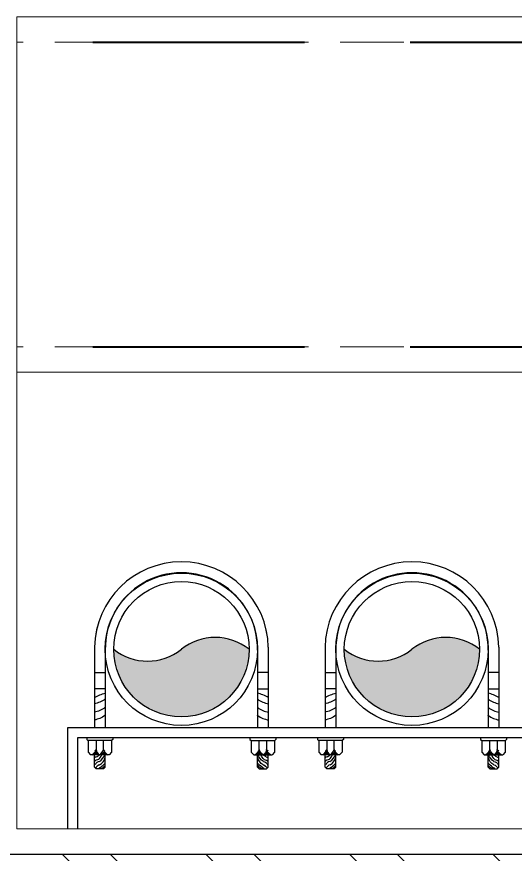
# Model space of a CAD drawing. Header units: inches. Extents: x -189347 to -188565, y -48525 to -47011.
# Drawn here: x -188745.95 to -188731.22, y -47372.37 to -47347.62 of the extents above; entities that cross this region are included whole.
import ezdxf

# ---------------------------------------------------------------- set-up
doc = ezdxf.new("R2010")
doc.units = ezdxf.units.IN
doc.header["$LTSCALE"] = 25
doc.header["$MEASUREMENT"] = 0
doc.linetypes.add('DASHED2', pattern=[0.375, 0.25, -0.125])
doc.layers.get('0').update_dxf_attribs({"lineweight": 0})
for name, color, linetype, lineweight in [('CWS', 180, 'Continuous', 18), ('elevation', 6, 'Continuous', 9), ('hidden', 7, 'DASHED2', 5), ('PLASTER LINE', 1, 'Continuous', 5), ('PP--BEAM', 104, 'DASHED2', 40), ('PP-WALL', 7, 'Continuous', 30), ('sechatch', 8, 'Continuous', 0), ('SH - ANGLE SUPPORT', 7, 'Continuous', 30)]:
    doc.layers.add(name, color=color, linetype=linetype, lineweight=lineweight)
doc.layers.add('SH - RWP', color=140, linetype='Continuous')
doc.layers.add('SH- WWP', color=92, linetype='Continuous')

# ---------------------------------------------------------------- blocks, each defined once
blk = doc.blocks.new('*X11')
at = {"color": 0}
for p, q in [((113.6040440224238, 341.4692042597887), (113.7240518539459, 341.5892120913109)), ((113.7279130090329, 341.4162965511011), (114.3176786467903, 342.0060621888587)), ((113.8423566890578, 341.3539635358294), (114.318169125598, 341.8297759723697)), ((113.9481308900426, 341.2829610415177), (114.3186596044057, 341.6534897558808)), ((114.0456951115147, 341.2037485676931), (114.3191500832134, 341.4772035393918)), ((114.1352787081868, 341.1165554690687), (114.3196405620211, 341.3009173229029)), ((114.2169109186877, 341.0214109842728), (114.3201310408288, 341.1246311064139)), ((114.2904245531791, 340.9181479234677), (114.3206215196365, 340.948344889925))]:
    blk.add_line(p, q, dxfattribs=at)
blk = doc.blocks.new('rwp')
at = {"layer": 'SH - RWP', "lineweight": 30}
h = blk.add_hatch(color=256, dxfattribs=at)
edge = h.paths.add_edge_path()
edge.add_ellipse((-188950.0968138671, -47122.30944276684), major_axis=(1.131884257421873, -1.131884257421873), ratio=1, start_angle=96.33861705314149, end_angle=173.6613829461683, ccw=False)
edge.add_ellipse((-188951.0968138671, -47121.05951319105), major_axis=(-1.414213562374951, -1.414213562374951), ratio=0.9999999999973742, start_angle=-45.000000000959574, end_angle=135.0000000008091, ccw=False)
edge.add_ellipse((-188952.0968138671, -47119.80958361528), major_axis=(-1.131884257421873, -1.131884257421873), ratio=1, start_angle=6.338617053141469, end_angle=83.66138294415512)
at = {"layer": 'SH - ANGLE SUPPORT'}
for p, q in [((-188953.666458093, -47121.00095880189, -967.949206592016), (-188953.6664580929, -47123.36738670984, -967.949206592016)), ((-188953.6664580924, -47121.00102040151, -967.949206592016), (-188953.6664580924, -47123.36744830938, -967.949206592016)), ((-188948.5271924546, -47121.00095880189, -967.949206592016), (-188948.5271924547, -47123.36738670984, -967.949206592016)), ((-188948.5271924541, -47121.00102040151, -967.949206592016), (-188948.5271924541, -47123.36744830938, -967.949206592016)), ((-188953.346458093, -47121.07673970977, -967.949206592016), (-188953.346458093, -47123.36738670984, -967.949206592016)), ((-188953.3464580924, -47121.07680130939, -967.949206592016), (-188953.3464580924, -47123.36744830938, -967.949206592016)), ((-188948.8471924546, -47121.07673970977, -967.949206592016), (-188948.8471924546, -47123.36738670984, -967.949206592016)), ((-188948.8471924541, -47121.07680130939, -967.949206592016), (-188948.8471924541, -47123.36744830938, -967.949206592016)), ((-188953.666458093, -47121.74960115636, -967.949206592016), (-188953.346458093, -47121.74960115636, -967.949206592016)), ((-188953.6664580924, -47121.74966275599, -967.949206592016), (-188953.3464580924, -47121.74966275599, -967.949206592016)), ((-188948.5271924547, -47121.74960115636, -967.949206592016), (-188948.8471924546, -47121.74960115636, -967.949206592016)), ((-188948.5271924546, -47121.74960115636, -967.949206592016), (-188948.8471924546, -47121.74960115636, -967.949206592016)), ((-188948.5271924541, -47121.74966275599, -967.949206592016), (-188948.8471924541, -47121.74966275599, -967.949206592016)), ((-188948.5271924541, -47121.74966275599, -967.949206592016), (-188948.8471924541, -47121.74966275599, -967.949206592016)), ((-188953.3368398501, -47122.23073078197, -967.949206592016), (-188953.6568398502, -47122.23073078197, -967.949206592016)), ((-188953.3368398497, -47122.23079238168, -967.949206592016), (-188953.6568398497, -47122.23079238168, -967.949206592016)), ((-188948.8568106974, -47122.23073078197, -967.949206592016), (-188948.5368106973, -47122.23073078197, -967.949206592016)), ((-188948.8568106974, -47122.23073078197, -967.949206592016), (-188948.5368106973, -47122.23073078197, -967.949206592016)), ((-188948.8568106969, -47122.23079238168, -967.949206592016), (-188948.5368106969, -47122.23079238168, -967.949206592016)), ((-188948.8568106967, -47122.23079238168, -967.949206592016), (-188948.5368106969, -47122.23079238168, -967.949206592016)), ((-188953.8903525634, -47123.66232684848, -967.949206592016), (-188953.8903525634, -47123.72276761325, -967.949206592016)), ((-188953.8903525629, -47123.66238844811, -967.949206592016), (-188953.8903525629, -47123.7228292129, -967.949206592016)), ((-188953.8903525634, -47123.72276761325, -967.949206592016), (-188953.8576660083, -47123.75545416848, -967.949206592016)), ((-188953.8903525629, -47123.7228292129, -967.949206592016), (-188953.8576660078, -47123.75551576811, -967.949206592016)), ((-188953.1230232861, -47123.72276761336, -967.949206592016), (-188953.1605923556, -47123.76033668287, -967.949206592016)), ((-188953.1230232855, -47123.7228292129, -967.949206592016), (-188953.160592355, -47123.76039828252, -967.949206592016)), ((-188953.1230232861, -47123.66232684848, -967.949206592016), (-188953.1230232861, -47123.72276761336, -967.949206592016)), ((-188953.1230232855, -47123.66238844811, -967.949206592016), (-188953.1230232855, -47123.7228292129, -967.949206592016)), ((-188949.0708570933, -47123.66232684848, -967.949206592016), (-188949.0708570933, -47123.72276761336, -967.949206592016)), ((-188949.0708570928, -47123.66238844811, -967.949206592016), (-188949.0708570928, -47123.7228292129, -967.949206592016)), ((-188949.0708570933, -47123.72276761336, -967.949206592016), (-188949.0332880238, -47123.76033668287, -967.949206592016)), ((-188949.0708570928, -47123.7228292129, -967.949206592016), (-188949.0332880233, -47123.76039828252, -967.949206592016)), ((-188948.3035278159, -47123.72276761325, -967.949206592016), (-188948.3362143711, -47123.75545416848, -967.949206592016)), ((-188948.3035278155, -47123.7228292129, -967.949206592016), (-188948.3362143706, -47123.75551576811, -967.949206592016)), ((-188948.3035278159, -47123.66232684848, -967.949206592016), (-188948.3035278159, -47123.72276761325, -967.949206592016)), ((-188948.3035278155, -47123.66238844811, -967.949206592016), (-188948.3035278155, -47123.7228292129, -967.949206592016)), ((-188953.1557098411, -47123.75545416848, -967.949206592016), (-188953.8576660083, -47123.75545416848, -967.949206592016)), ((-188953.1557098406, -47123.75551576811, -967.949206592016), (-188953.8576660078, -47123.75551576811, -967.949206592016)), ((-188953.8531016355, -47123.76033668287, -967.949206592016), (-188953.8531016355, -47124.10285181779, -967.949206592016)), ((-188953.8531016349, -47123.76039828252, -967.949206592016), (-188953.8531016349, -47124.10291341739, -967.949206592016)), ((-188953.6144727311, -47123.75545416848, -967.949206592016), (-188953.6144727311, -47124.02564460496, -967.949206592016)), ((-188953.6144727307, -47123.75551576811, -967.949206592016), (-188953.6144727307, -47124.02570620461, -967.949206592016)), ((-188953.3992218002, -47124.02622438787, -967.949206592016), (-188953.3992218002, -47123.75545416848, -967.949206592016)), ((-188953.3992217998, -47124.02628598752, -967.949206592016), (-188953.3992217998, -47123.75551576811, -967.949206592016)), ((-188953.1605923556, -47123.76033668287, -967.949206592016), (-188953.1605923556, -47124.10285181779, -967.949206592016)), ((-188953.160592355, -47123.76039828252, -967.949206592016), (-188953.160592355, -47124.10291341739, -967.949206592016)), ((-188949.0381705383, -47123.75545416848, -967.949206592016), (-188948.3362143711, -47123.75545416848, -967.949206592016)), ((-188949.0381705376, -47123.75551576811, -967.949206592016), (-188948.3362143706, -47123.75551576811, -967.949206592016)), ((-188949.0332880238, -47123.76033668287, -967.949206592016), (-188949.0332880238, -47124.10285181779, -967.949206592016)), ((-188949.0332880233, -47123.76039828252, -967.949206592016), (-188949.0332880233, -47124.10291341739, -967.949206592016)), ((-188948.794658579, -47124.02622438787, -967.949206592016), (-188948.794658579, -47123.75545416848, -967.949206592016)), ((-188948.7946585786, -47124.02628598752, -967.949206592016), (-188948.7946585786, -47123.75551576811, -967.949206592016)), ((-188948.5794076482, -47123.75545416848, -967.949206592016), (-188948.5794076482, -47124.02564460496, -967.949206592016)), ((-188948.5794076477, -47123.75551576811, -967.949206592016), (-188948.5794076477, -47124.02570620461, -967.949206592016)), ((-188948.340778744, -47123.76033668287, -967.949206592016), (-188948.340778744, -47124.10285181779, -967.949206592016)), ((-188948.3407787434, -47123.76039828252, -967.949206592016), (-188948.3407787434, -47124.10291341739, -967.949206592016)), ((-188953.8531016355, -47124.10285181779, -967.949206592016), (-188953.7785997794, -47124.17735367376, -967.949206592016)), ((-188953.8531016349, -47124.10291341739, -967.949206592016), (-188953.7785997789, -47124.17741527341, -967.949206592016)), ((-188953.2350942116, -47124.17735367376, -967.949206592016), (-188953.7785997794, -47124.17735367376, -967.949206592016)), ((-188953.2350942111, -47124.17741527341, -967.949206592016), (-188953.7785997789, -47124.17741527341, -967.949206592016)), ((-188953.6668469955, -47124.54101303458, -967.949206592016), (-188953.6668469955, -47124.17735367376, -967.949206592016)), ((-188953.6668469949, -47124.54107463418, -967.949206592016), (-188953.6668469949, -47124.17741527341, -967.949206592016)), ((-188953.3468469955, -47124.54097724138, -967.949206592016), (-188953.3468469955, -47124.17735367376, -967.949206592016)), ((-188953.346846995, -47124.54103884092, -967.949206592016), (-188953.346846995, -47124.17741527341, -967.949206592016)), ((-188953.1605923556, -47124.10285181779, -967.949206592016), (-188953.2350942116, -47124.17735367376, -967.949206592016)), ((-188953.160592355, -47124.10291341739, -967.949206592016), (-188953.2350942111, -47124.17741527341, -967.949206592016)), ((-188949.0332880238, -47124.10285181779, -967.949206592016), (-188948.9587861678, -47124.17735367376, -967.949206592016)), ((-188949.0332880233, -47124.10291341739, -967.949206592016), (-188948.9587861673, -47124.17741527341, -967.949206592016)), ((-188948.9587861678, -47124.17735367376, -967.949206592016), (-188948.4152806, -47124.17735367376, -967.949206592016)), ((-188948.9587861673, -47124.17741527341, -967.949206592016), (-188948.4152805994, -47124.17741527341, -967.949206592016)), ((-188948.8470333838, -47124.54097724138, -967.949206592016), (-188948.8470333838, -47124.17735367376, -967.949206592016)), ((-188948.8470333834, -47124.54103884092, -967.949206592016), (-188948.8470333834, -47124.17741527341, -967.949206592016)), ((-188948.527033384, -47124.54101303458, -967.949206592016), (-188948.527033384, -47124.17735367376, -967.949206592016)), ((-188948.5270333833, -47124.54107463418, -967.949206592016), (-188948.5270333833, -47124.17741527341, -967.949206592016)), ((-188948.340778744, -47124.10285181779, -967.949206592016), (-188948.4152806, -47124.17735367376, -967.949206592016)), ((-188948.3407787434, -47124.10291341739, -967.949206592016), (-188948.4152805994, -47124.17741527341, -967.949206592016)), ((-188953.6668827888, -47124.54097724138, -967.949206592016), (-188953.6142599813, -47124.59360004868, -967.949206592016)), ((-188953.6668827882, -47124.54103884092, -967.949206592016), (-188953.6142599809, -47124.59366164831, -967.949206592016)), ((-188953.3994698029, -47124.59360004868, -967.949206592016), (-188953.6142599813, -47124.59360004868, -967.949206592016)), ((-188953.3994698023, -47124.59366164831, -967.949206592016), (-188953.6142599809, -47124.59366164831, -967.949206592016)), ((-188953.3468469955, -47124.54097724138, -967.949206592016), (-188953.3994698029, -47124.59360004868, -967.949206592016)), ((-188953.346846995, -47124.54103884092, -967.949206592016), (-188953.3994698023, -47124.59366164831, -967.949206592016)), ((-188948.8470333838, -47124.54097724138, -967.949206592016), (-188948.7944105765, -47124.59360004868, -967.949206592016)), ((-188948.8470333834, -47124.54103884092, -967.949206592016), (-188948.794410576, -47124.59366164831, -967.949206592016)), ((-188948.7944105765, -47124.59360004868, -967.949206592016), (-188948.579620398, -47124.59360004868, -967.949206592016)), ((-188948.794410576, -47124.59366164831, -967.949206592016), (-188948.5796203974, -47124.59366164831, -967.949206592016)), ((-188948.5269975907, -47124.54097724138, -967.949206592016), (-188948.579620398, -47124.59360004868, -967.949206592016)), ((-188948.5269975901, -47124.54103884092, -967.949206592016), (-188948.5796203974, -47124.59366164831, -967.949206592016))]:
    blk.add_line(p, q, dxfattribs=at)
at = {"layer": 'SH - ANGLE SUPPORT', "lineweight": 30, "ltscale": 30}
for centre, radius, start, end in [((-188951.0968252739, -47121.04743988637, -967.949206592016), 2.570053173803593, 1.03628795969257, 178.9637120403074), ((-188951.0968252733, -47121.04750148611, -967.949206592016), 2.570053173803593, 1.03628795968503, 178.963712040315), ((-188951.0968252738, -47121.04738671277, -967.949206592016), 2.249999999973499, 358.9648763292182, 180.8913035842331), ((-188951.0968252732, -47121.0474483124, -967.949206592016), 2.249999999973499, 358.9648763292032, 180.8913035842525)]:
    blk.add_arc(centre, radius, start, end, dxfattribs=at)
at = {"layer": 'SH - ANGLE SUPPORT', "extrusion": (0, 0, -1)}
for centre, major_axis, ratio, start_param, end_param in [((-188953.1266579546, -47123.39463167317, -967.949206592016), (0.7483036439644555, -0.7483036439644598), 0.9999999996438159, 3.391710508010214, 3.722963248040837), ((-188953.126657954, -47123.39469327271, -967.949206592016), (0.7483036439644577, -0.7483036439644576), 0.9999999996438159, 3.391710508017021, 3.722963248071372), ((-188953.8074735742, -47121.90446553976, -967.949206592016), (0.5499938548614092, -0.5499938548614123), 0.9999999996759106, 0.1632660789402746, 0.609270106304321), ((-188953.8074735738, -47121.9045271393, -967.949206592016), (0.5499938548614107, -0.5499938548614107), 0.9999999996759106, 0.1632660789402746, 0.6092701062936144), ((-188952.7983986465, -47123.31156215176, -967.949206592016), (0.6743739490639916, -0.6743739490639953), 0.9999995311078937, 3.304858807655224, 3.314800786636747), ((-188952.7983986459, -47123.31162375142, -967.949206592016), (0.6743739490639936, -0.6743739490639933), 0.9999995311078936, 3.304858807680375, 3.314800786634117), ((-188953.8074735742, -47122.15260376805, -967.949206592016), (0.5499938548614092, -0.5499938548614123), 0.9999999996759106, 0.1632660788972726, 0.609270106273636), ((-188953.8074735738, -47122.1526653677, -967.949206592016), (0.5499938548614107, -0.5499938548614107), 0.9999999996759106, 0.1632660788633934, 0.6092701062629294), ((-188952.7983986465, -47123.55970038017, -967.949206592016), (0.6743742929851441, 0.6743742929851401), 0.999999518227433, 4.875654981944805, 4.885596951981116), ((-188952.7983986459, -47123.55976197982, -967.949206592016), (0.6743742929851421, 0.6743742929851421), 0.9999995182274332, 4.875654981974916, 4.885596952011176), ((-188953.8074735742, -47122.38419913567, -967.949206592016), (0.5499938549968616, 0.5499938549968587), 0.9999999998192924, 1.734062405629884, 2.180066432845873), ((-188953.8074735738, -47122.38426073521, -967.949206592016), (0.5499938549968599, 0.5499938549968602), 0.9999999998192924, 1.734062405639007, 2.18006643293009), ((-188952.7983986465, -47123.79129574777, -967.949206592016), (0.6743742929851441, 0.6743742929851401), 0.999999518227433, 4.875654981949765, 4.885596951983746), ((-188952.7983986459, -47123.79135734731, -967.949206592016), (0.6743742929851421, 0.6743742929851421), 0.9999995182274332, 4.875654981947285, 4.885596952013805), ((-188949.0439751315, -47123.95348806639, -967.949206592016), (0.1836427452739949, 0.1836427452739939), 0.9999999999368012, 1.061026314161397, 1.819612572080839), ((-188949.0439751309, -47123.95354966598, -967.949206592016), (0.1836427452739943, 0.1836427452739944), 0.9999999999368012, 1.061026314482183, 1.819612572175653), ((-188948.4198675735, -47124.00436458047, -967.949206592016), (0.3174102309503301, 0.3174102309503283), 0.9999999999057578, 2.957247137274627, 3.531377346074381), ((-188948.4198675731, -47124.00442618009, -967.949206592016), (0.3174102309503291, 0.3174102309503292), 0.9999999999057578, 2.957247137262742, 3.531377346298223), ((-188948.5441608152, -47123.95348806639, -967.949206592016), (0.1836427452988976, -0.1836427452988986), 0.999999999796716, 1.317026384468443, 2.0805663391731), ((-188948.5441608147, -47123.95354966598, -967.949206592016), (0.1836427452988981, -0.1836427452988981), 0.9999999997967158, 1.317026384795895, 2.080566339319822), ((-188948.4180220282, -47124.04943386157, -967.949206592016), (0.2498462547944103, 0.2498462547944089), 0.9999999997529784, 3.071035400043546, 3.556541279240993), ((-188948.4180220276, -47124.04949546119, -967.949206592016), (0.2498462547944095, 0.2498462547944096), 0.9999999997529783, 3.071035400037739, 3.556541279278682), ((-188948.3270008914, -47123.80572951908, -967.949206592016), (0.3609602734330835, -0.3609602734330856), 0.9999999985248337, 1.329768372036687, 1.540798847705387), ((-188948.3270008908, -47123.80579111868, -967.949206592016), (0.3609602734330845, -0.3609602734330845), 0.9999999985248337, 1.32976837205076, 1.540798847705387), ((-188948.8006405043, -47123.99591065946, -967.949206592016), (0.1574100662167226, -0.1574100662167236), 0.9999999999492625, -0.6581166820425643, 0.1674448601498328), ((-188948.8006405038, -47123.99597225912, -967.949206592016), (0.1574100662167231, -0.1574100662167231), 0.9999999999492625, -0.6581166818591688, 0.1674448602460581), ((-188948.6371630341, -47124.47928326397, -967.949206592016), (0.1705916076496879, 0.1705916076496869), 0.999999999760294, 5.688778807154859, 5.971833700017249), ((-188948.6371630334, -47124.47934486362, -967.949206592016), (0.1705916076496874, 0.1705916076496874), 0.999999999760294, 5.688778807389919, 5.971833700054205), ((-188948.3299226793, -47123.95348806639, -967.949206592016), (0.1836427452739939, -0.1836427452739949), 0.9999999999368008, 1.32198008156326, 2.080566339281674), ((-188948.3299226788, -47123.95354966598, -967.949206592016), (0.1836427452739944, -0.1836427452739943), 0.9999999999368008, 1.32198008156326, 2.080566339086045), ((-188948.4266461518, -47124.10154468217, -967.949206592016), (0.3202001284227909, 0.3202001284227893), 0.9999999999894763, 2.954778906703427, 3.562597790643836), ((-188948.4266461512, -47124.10160628188, -967.949206592016), (0.32020012842279, 0.3202001284227902), 0.9999999999894763, 2.954778906786219, 3.562597790696368), ((-188948.4492935954, -47124.10503722765, -967.949206592016), (0.3609602731301504, -0.3609602731301524), 0.9999999993591626, 1.329768371787923, 1.678717008267329), ((-188948.4492935949, -47124.10509882731, -967.949206592016), (0.3609602731301515, -0.3609602731301514), 0.9999999993591624, 1.329768371788388, 1.678717008386833), ((-188948.4726005044, -47124.14390854447, -967.949206592016), (0.3609602733034902, -0.3609602733034922), 0.9999999989039782, 1.329768371934727, 1.608853964360784), ((-188948.472600504, -47124.14397014413, -967.949206592016), (0.3609602733034912, -0.3609602733034912), 0.9999999989039782, 1.329768371976483, 1.608853964560186), ((-188948.7252744999, -47124.66127218498, -967.949206592016), (0.1348098848379319, -0.1348098848379327), 0.9999999999832394, 4.157022774563808, 5.034816392581106), ((-188948.7252744994, -47124.66133378464, -967.949206592016), (0.1348098848379323, -0.1348098848379323), 0.9999999999832394, 4.157022774644297, 5.034816392460339), ((-188948.71716431, -47124.55963857067, -967.949206592016), (0.134414760636515, 0.1344147606365142), 0.999999999943205, 5.728383428850945, 6.607487426763895), ((-188948.7171643096, -47124.5597001703, -967.949206592016), (0.1344147606365146, 0.1344147606365146), 0.999999999943205, 5.72838342841378, 6.607487426618772), ((-188948.695430473, -47124.55313844277, -967.949206592016), (0.1705916076887829, 0.1705916076887819), 0.9999999996600237, 5.688778807161095, 6.270402491436597), ((-188948.6954304725, -47124.5532000424, -967.949206592016), (0.1705916076887824, 0.1705916076887824), 0.9999999996600238, 5.688778806993591, 6.270402491376283), ((-188948.7827626473, -47124.81746228939, -967.949206592016), (0.1705916081115291, -0.1705916081115301), 0.9999999983057132, 4.117982481218434, 4.309006795710234), ((-188948.7827626466, -47124.81752388901, -967.949206592016), (0.1705916081115296, -0.1705916081115296), 0.999999998305713, 4.117982481200848, 4.309006795710234), ((-188948.7475861446, -47124.6354748169, -967.949206592016), (0.070498842857397, 0.07049884285739659), 0.9999999987001685, 5.845023447305541, 6.635131608040659), ((-188948.747586144, -47124.63553641661, -967.949206592016), (0.0704988428573968, 0.0704988428573968), 0.9999999987001688, 5.845023447049522, 6.63513160759325)]:
    blk.add_ellipse(centre, major_axis=major_axis, ratio=ratio, start_param=start_param, end_param=end_param, dxfattribs=at)
at = {"layer": 'SH - ANGLE SUPPORT'}
for centre, major_axis, ratio, start_param, end_param in [((-188949.0669925931, -47123.39463167317, -967.949206592016), (-0.7483036439644599, -0.7483036439644554), 0.9999999996438159, 3.391710508000295, 3.722963247976156), ((-188949.066992593, -47123.39463167317, -967.949206592016), (-0.7483036439644599, -0.7483036439644554), 0.9999999996438159, 3.391710507966842, 3.722963247976156), ((-188949.0669925926, -47123.39469327271, -967.949206592016), (-0.7483036439644577, -0.7483036439644576), 0.9999999996438159, 3.391710508013618, 3.722963248048718), ((-188949.0669925925, -47123.39469327271, -967.949206592016), (-0.7483036439644577, -0.7483036439644576), 0.9999999996438159, 3.391710508013618, 3.722963248048718), ((-188949.3952519012, -47123.31156215176, -967.949206592016), (-0.6743739490639956, -0.6743739490639913), 0.9999995311078936, 3.304858807682855, 3.314800786628858), ((-188949.395251901, -47123.31156215176, -967.949206592016), (-0.6743739490639956, -0.6743739490639913), 0.9999995311078936, 3.304858807637689, 3.314800786573997), ((-188949.3952519006, -47123.31162375142, -967.949206592016), (-0.6743739490639936, -0.6743739490639933), 0.9999995311078936, 3.3048588076678, 3.314800786604057), ((-188949.3952519006, -47123.31162375142, -967.949206592016), (-0.6743739490639936, -0.6743739490639933), 0.9999995311078936, 3.3048588076678, 3.314800786604057), ((-188948.3861769733, -47121.90446553976, -967.949206592016), (-0.5499938548614123, -0.5499938548614092), 0.9999999996759106, 0.1632660789278965, 0.6092701063103915), ((-188948.3861769733, -47121.90446553976, -967.949206592016), (-0.5499938548614123, -0.5499938548614092), 0.9999999996759106, 0.1632660789278965, 0.6092701063103915), ((-188948.3861769728, -47121.9045271393, -967.949206592016), (-0.5499938548614107, -0.5499938548614107), 0.9999999996759106, 0.1632660789278965, 0.6092701062889785), ((-188948.3861769726, -47121.9045271393, -967.949206592016), (-0.5499938548614107, -0.5499938548614107), 0.9999999996759106, 0.1632660789711128, 0.6092701062982505), ((-188949.3952519012, -47123.55970038017, -967.949206592016), (-0.6743742929851401, 0.6743742929851441), 0.999999518227433, 4.875654981984836, 4.885596952016435), ((-188949.395251901, -47123.55970038017, -967.949206592016), (-0.6743742929851401, 0.6743742929851441), 0.999999518227433, 4.875654981974916, 4.885596952011175), ((-188949.3952519006, -47123.55976197982, -967.949206592016), (-0.6743742929851421, 0.6743742929851421), 0.9999995182274332, 4.875654981904773, 4.885596951996146), ((-188949.3952519006, -47123.55976197982, -967.949206592016), (-0.6743742929851421, 0.6743742929851421), 0.9999995182274332, 4.875654981904773, 4.885596951996146), ((-188948.3861769733, -47122.15260376805, -967.949206592016), (-0.5499938548614123, -0.5499938548614092), 0.9999999996759106, 0.1632660789278965, 0.6092701062889785), ((-188948.3861769733, -47122.15260376805, -967.949206592016), (-0.5499938548614123, -0.5499938548614092), 0.9999999996759106, 0.1632660789278965, 0.6092701062889785), ((-188948.3861769728, -47122.1526653677, -967.949206592016), (-0.5499938548614107, -0.5499938548614107), 0.9999999996759106, 0.1632660789094365, 0.609270106295049), ((-188948.3861769726, -47122.1526653677, -967.949206592016), (-0.5499938548614107, -0.5499938548614107), 0.9999999996759106, 0.1632660789341927, 0.609270106282908), ((-188949.3952519012, -47123.79129574777, -967.949206592016), (-0.6743742929851401, 0.6743742929851441), 0.999999518227433, 4.87565498196482, 4.885596952001405), ((-188949.395251901, -47123.79129574777, -967.949206592016), (-0.6743742929851401, 0.6743742929851441), 0.999999518227433, 4.87565498195986, 4.885596951996146), ((-188949.3952519006, -47123.79135734731, -967.949206592016), (-0.6743742929851421, 0.6743742929851421), 0.9999995182274332, 4.875654981924789, 4.885596951996146), ((-188949.3952519006, -47123.79135734731, -967.949206592016), (-0.6743742929851421, 0.6743742929851421), 0.9999995182274332, 4.875654981924789, 4.885596951996146), ((-188948.3861769733, -47122.38419913567, -967.949206592016), (-0.5499938549968584, 0.5499938549968617), 0.9999999998192924, 1.734062405617506, 2.180066432825894), ((-188948.3861769733, -47122.38419913567, -967.949206592016), (-0.5499938549968584, 0.5499938549968617), 0.9999999998192924, 1.734062405617506, 2.180066432825894), ((-188948.3861769728, -47122.38426073521, -967.949206592016), (-0.5499938549968599, 0.5499938549968602), 0.9999999998192924, 1.734062405642048, 2.180066432877992), ((-188948.3861769726, -47122.38426073521, -967.949206592016), (-0.5499938549968599, 0.5499938549968602), 0.9999999998192924, 1.734062405635966, 2.180066432841237), ((-188953.8639577001, -47123.95348806639, -967.949206592016), (-0.183642745273995, -0.1836427452739938), 0.9999999999368008, 1.321980081277932, 2.080566339260109), ((-188953.8639576996, -47123.95354966598, -967.949206592016), (-0.1836427452739944, -0.1836427452739943), 0.9999999999368008, 1.321980081617566, 2.080566339205425), ((-188953.5567173454, -47124.47928326397, -967.949206592016), (-0.1705916076496869, 0.1705916076496879), 0.999999999760294, 5.68877880723861, 5.971833700035727), ((-188953.5567173448, -47124.47934486362, -967.949206592016), (-0.1705916076496874, 0.1705916076496874), 0.999999999760294, 5.688778807306168, 5.971833700054205), ((-188953.3932398751, -47123.99591065946, -967.949206592016), (-0.1574100662167236, -0.1574100662167226), 0.9999999999492625, -0.6581166819626016, 0.1674448601924983), ((-188953.3932398746, -47123.99597225912, -967.949206592016), (-0.1574100662167231, -0.1574100662167231), 0.9999999999492625, -0.6581166819626016, 0.1674448601280432), ((-188953.8668794881, -47123.80572951908, -967.949206592016), (-0.3609602734330856, -0.3609602734330835), 0.9999999985248337, 1.329768372036687, 1.540798847650109), ((-188953.8668794875, -47123.80579111868, -967.949206592016), (-0.3609602734330845, -0.3609602734330845), 0.9999999985248337, 1.329768371781203, 1.540798847649254), ((-188953.7758583511, -47124.04943386157, -967.949206592016), (-0.2498462547944088, 0.2498462547944103), 0.9999999997529783, 3.071035399993753, 3.556541279311888), ((-188953.7758583507, -47124.04949546119, -967.949206592016), (-0.2498462547944095, 0.2498462547944096), 0.9999999997529783, 3.071035400084627, 3.556541279278682), ((-188953.7740128057, -47124.00436458047, -967.949206592016), (-0.3174102309503282, 0.3174102309503302), 0.9999999999057579, 2.957247137396159, 3.531377346333558), ((-188953.7740128052, -47124.00442618009, -967.949206592016), (-0.3174102309503291, 0.3174102309503292), 0.9999999999057578, 2.957247137268684, 3.531377346141322), ((-188953.6497195642, -47123.95348806639, -967.949206592016), (-0.1836427452988986, -0.1836427452988976), 0.999999999796716, 1.317026384605051, 2.080566339216231), ((-188953.6497195635, -47123.95354966598, -967.949206592016), (-0.1836427452988981, -0.1836427452988981), 0.9999999997967158, 1.317026384331836, 2.0805663391731), ((-188953.1499052479, -47123.95348806639, -967.949206592016), (-0.1836427452739938, 0.183642745273995), 0.9999999999368012, 1.061026314106713, 1.819612571890326), ((-188953.1499052474, -47123.95354966598, -967.949206592016), (-0.1836427452739943, 0.1836427452739944), 0.9999999999368012, 1.061026314259212, 1.819612572080839), ((-188953.4984499064, -47124.55313844277, -967.949206592016), (-0.1705916076887818, 0.170591607688783), 0.9999999996600238, 5.68877880722726, 6.270402491376283), ((-188953.4984499059, -47124.5532000424, -967.949206592016), (-0.1705916076887823, 0.1705916076887825), 0.9999999996600238, 5.688778807193481, 6.270402491375513), ((-188953.4767160692, -47124.55963857067, -967.949206592016), (-0.1344147606365142, 0.134414760636515), 0.999999999943205, 5.728383428770293, 6.607487426642547), ((-188953.4767160688, -47124.5597001703, -967.949206592016), (-0.1344147606365146, 0.1344147606365146), 0.999999999943205, 5.728383428810619, 6.607487426932795), ((-188953.4686058794, -47124.66127218498, -967.949206592016), (-0.1348098848379327, -0.1348098848379319), 0.9999999999832394, 4.157022774693521, 5.034816392629314), ((-188953.4686058789, -47124.66133378464, -967.949206592016), (-0.1348098848379323, -0.1348098848379323), 0.9999999999832394, 4.157022774644297, 5.034816392291363), ((-188953.7672342276, -47124.10154468217, -967.949206592016), (-0.3202001284227891, 0.3202001284227912), 0.9999999999894765, 2.954778906553248, 3.562597790696368), ((-188953.7672342271, -47124.10160628188, -967.949206592016), (-0.32020012842279, 0.3202001284227902), 0.9999999999894763, 2.954778906892884, 3.56259779089861), ((-188953.744586784, -47124.10503722765, -967.949206592016), (-0.3609602731301526, -0.3609602731301503), 0.9999999993591626, 1.32976837181607, 1.678717008386833), ((-188953.7445867833, -47124.10509882731, -967.949206592016), (-0.3609602731301515, -0.3609602731301514), 0.9999999993591624, 1.329768371871435, 1.678717008386833), ((-188953.7212798749, -47124.14390854447, -967.949206592016), (-0.3609602733034923, -0.3609602733034901), 0.9999999989039782, 1.329768372066336, 1.608853964617158), ((-188953.7212798744, -47124.14397014413, -967.949206592016), (-0.3609602733034912, -0.3609602733034912), 0.9999999989039782, 1.329768372066336, 1.608853964617158), ((-188953.4462942349, -47124.6354748169, -967.949206592016), (-0.07049884285739659, 0.070498842857397), 0.9999999987001685, 5.845023447367468, 6.635131607766639), ((-188953.4462942344, -47124.63553641661, -967.949206592016), (-0.0704988428573968, 0.0704988428573968), 0.9999999987001688, 5.845023447631804, 6.635131607766639), ((-188953.4111177321, -47124.81746228939, -967.949206592016), (-0.1705916081115301, -0.1705916081115291), 0.9999999983057132, 4.117982481619605, 4.309006795757587), ((-188953.4111177316, -47124.81752388901, -967.949206592016), (-0.1705916081115296, -0.1705916081115296), 0.999999998305713, 4.117982481585826, 4.309006795955818)]:
    blk.add_ellipse(centre, major_axis=major_axis, ratio=ratio, start_param=start_param, end_param=end_param, dxfattribs=at)
at = {"layer": 'SH - RWP', "lineweight": 30}
for radius in [2.25, 2]:
    blk.add_circle((-188951.0968138671, -47121.05951319105, -967.949206592016), radius, dxfattribs=at)
for centre, start, end in [((-188950.0968138671, -47122.30944276684, -967.949206592016), 51.33861705367175, 128.6613829463282), ((-188952.0968138671, -47119.80958361528, -967.949206592016), 231.3386170536718, 308.6613829463283)]:
    blk.add_arc(centre, 1.600726067880088, start, end, dxfattribs=at)
at = {"layer": 'SH - ANGLE SUPPORT', "extrusion": (0, 0, -1)}
for p, xscale, yscale, zscale, rotation in [((188890.0338178014, -47102.88456624368, 967.949206592016), 0.1862546400225255, 0.1862546399643179, -0.1862546400225255, 270.0000000000002), ((188890.0338178009, -47102.8846278433, 967.949206592016), 0.1862546400225255, 0.1862546400225255, -0.1862546400225255, 270), ((188889.7660575905, -47102.88514602656, 967.949206592016), 0.1862546400225255, 0.1862546399643179, -0.1862546400225255, 270.0000000000002), ((188889.76605759, -47102.88520762618, 967.949206592016), 0.1862546400225255, 0.1862546400225255, -0.1862546400225255, 270), ((189012.4278227889, -47102.88514602656, 967.949206592016), -0.1862546400225255, 0.1862546400225255, -0.1862546400003328, 90.00000000000017), ((189012.4278227884, -47102.88520762618, 967.949206592016), -0.1862546400225255, 0.1862546400225255, -0.1862546400225255, 89.99999999999997), ((189012.160062578, -47102.88456624368, 967.949206592016), -0.1862546400225255, 0.1862546400225255, -0.1862546400003328, 90.00000000000017), ((189012.1600625774, -47102.8846278433, 967.949206592016), -0.1862546400225255, 0.1862546400225255, -0.1862546400225255, 89.99999999999997)]:
    blk.add_blockref('*X11', p, dxfattribs=dict(at, xscale=xscale, yscale=yscale, zscale=zscale, rotation=rotation))
blk = doc.blocks.new('wwp')
at = {"layer": 'SH- WWP', "lineweight": 30}
h = blk.add_hatch(color=256, dxfattribs=at)
edge = h.paths.add_edge_path()
edge.add_ellipse((-188963.3754563629, -47122.30950436633), major_axis=(1.131884257421873, -1.131884257421873), ratio=1, start_angle=96.33861705337148, end_angle=173.6613829472612, ccw=False)
edge.add_ellipse((-188964.3754563629, -47121.05957479056), major_axis=(-1.414213562374951, -1.414213562374951), ratio=0.9999999999973742, start_angle=-44.99999999948568, end_angle=134.9999999993352, ccw=False)
edge.add_ellipse((-188965.3754563629, -47119.80964521479), major_axis=(-1.131884257421873, -1.131884257421873), ratio=1, start_angle=6.338617053256482, end_angle=83.6613829472612)
at = {"layer": 'SH - ANGLE SUPPORT'}
for p, q in [((-188966.945100589, -47121.00102040143, -967.949206592016), (-188966.9451005889, -47123.36744830938, -967.949206592016)), ((-188961.8058349506, -47121.00102040143, -967.949206592016), (-188961.8058349507, -47123.36744830938, -967.949206592016)), ((-188966.625100589, -47121.0768013093, -967.949206592016), (-188966.625100589, -47123.36744830938, -967.949206592016)), ((-188962.1258349506, -47121.0768013093, -967.949206592016), (-188962.1258349506, -47123.36744830938, -967.949206592016)), ((-188966.9451005889, -47121.7496627559, -967.949206592016), (-188966.625100589, -47121.7496627559, -967.949206592016)), ((-188966.945100589, -47121.7496627559, -967.949206592016), (-188966.625100589, -47121.7496627559, -967.949206592016)), ((-188961.8058349506, -47121.7496627559, -967.949206592016), (-188962.1258349506, -47121.7496627559, -967.949206592016)), ((-188966.6154823462, -47122.23079238151, -967.949206592016), (-188966.9354823462, -47122.23079238151, -967.949206592016)), ((-188966.6154823462, -47122.23079238151, -967.949206592016), (-188966.9354823462, -47122.23079238151, -967.949206592016)), ((-188962.1354531934, -47122.23079238151, -967.949206592016), (-188961.8154531934, -47122.23079238151, -967.949206592016)), ((-188967.1687652276, -47123.66238844802, -967.949206592016), (-188967.1687652276, -47123.72282921278, -967.949206592016)), ((-188967.1687652276, -47123.72282921278, -967.949206592016), (-188967.1360786725, -47123.75551576802, -967.949206592016)), ((-188966.4014359502, -47123.7228292129, -967.949206592016), (-188966.4390050198, -47123.76039828241, -967.949206592016)), ((-188966.4014359502, -47123.66238844802, -967.949206592016), (-188966.4014359502, -47123.7228292129, -967.949206592016)), ((-188962.3492697575, -47123.66238844802, -967.949206592016), (-188962.3492697575, -47123.7228292129, -967.949206592016)), ((-188962.3492697575, -47123.7228292129, -967.949206592016), (-188962.311700688, -47123.76039828241, -967.949206592016)), ((-188961.5819404802, -47123.72282921278, -967.949206592016), (-188961.6146270353, -47123.75551576802, -967.949206592016)), ((-188961.5819404802, -47123.66238844802, -967.949206592016), (-188961.5819404802, -47123.72282921278, -967.949206592016)), ((-188966.4341225053, -47123.75551576802, -967.949206592016), (-188967.1360786725, -47123.75551576802, -967.949206592016)), ((-188967.1315142996, -47123.76039828241, -967.949206592016), (-188967.1315142996, -47124.10291341733, -967.949206592016)), ((-188966.8928853954, -47123.75551576802, -967.949206592016), (-188966.8928853954, -47124.0257062045, -967.949206592016)), ((-188966.6776344645, -47124.02628598741, -967.949206592016), (-188966.6776344645, -47123.75551576802, -967.949206592016)), ((-188966.4390050198, -47123.76039828241, -967.949206592016), (-188966.4390050198, -47124.10291341733, -967.949206592016)), ((-188962.3165832024, -47123.75551576802, -967.949206592016), (-188961.6146270353, -47123.75551576802, -967.949206592016)), ((-188962.311700688, -47123.76039828241, -967.949206592016), (-188962.311700688, -47124.10291341733, -967.949206592016)), ((-188962.0730712433, -47124.02628598741, -967.949206592016), (-188962.0730712433, -47123.75551576802, -967.949206592016)), ((-188961.8578203124, -47123.75551576802, -967.949206592016), (-188961.8578203124, -47124.0257062045, -967.949206592016)), ((-188961.6191914081, -47123.76039828241, -967.949206592016), (-188961.6191914081, -47124.10291341733, -967.949206592016)), ((-188967.1315142996, -47124.10291341733, -967.949206592016), (-188967.0570124436, -47124.1774152733, -967.949206592016)), ((-188966.5135068758, -47124.1774152733, -967.949206592016), (-188967.0570124436, -47124.1774152733, -967.949206592016)), ((-188966.9452596596, -47124.54107463412, -967.949206592016), (-188966.9452596596, -47124.1774152733, -967.949206592016)), ((-188966.6252596597, -47124.54103884092, -967.949206592016), (-188966.6252596597, -47124.1774152733, -967.949206592016)), ((-188966.4390050198, -47124.10291341733, -967.949206592016), (-188966.5135068758, -47124.1774152733, -967.949206592016)), ((-188962.311700688, -47124.10291341733, -967.949206592016), (-188962.237198832, -47124.1774152733, -967.949206592016)), ((-188962.237198832, -47124.1774152733, -967.949206592016), (-188961.6936932641, -47124.1774152733, -967.949206592016)), ((-188962.1254460481, -47124.54103884092, -967.949206592016), (-188962.1254460481, -47124.1774152733, -967.949206592016)), ((-188961.8054460481, -47124.54107463412, -967.949206592016), (-188961.8054460481, -47124.1774152733, -967.949206592016)), ((-188961.6191914081, -47124.10291341733, -967.949206592016), (-188961.6936932641, -47124.1774152733, -967.949206592016)), ((-188966.9452954529, -47124.54103884092, -967.949206592016), (-188966.8926726456, -47124.59366164822, -967.949206592016)), ((-188966.677882467, -47124.59366164822, -967.949206592016), (-188966.8926726456, -47124.59366164822, -967.949206592016)), ((-188966.6252596597, -47124.54103884092, -967.949206592016), (-188966.677882467, -47124.59366164822, -967.949206592016)), ((-188962.1254460481, -47124.54103884092, -967.949206592016), (-188962.0728232407, -47124.59366164822, -967.949206592016)), ((-188962.0728232407, -47124.59366164822, -967.949206592016), (-188961.8580330622, -47124.59366164822, -967.949206592016)), ((-188961.8054102548, -47124.54103884092, -967.949206592016), (-188961.8580330622, -47124.59366164822, -967.949206592016))]:
    blk.add_line(p, q, dxfattribs=at)
at = {"layer": 'SH - ANGLE SUPPORT', "lineweight": 30, "ltscale": 30}
for centre, radius, start, end in [((-188964.3754677697, -47121.04750148591, -967.949206592016), 2.570053173803593, 1.03628795968503, 178.963712040315), ((-188964.3754677698, -47121.04744831231, -967.949206592016), 2.249999999973499, 359.1086964157475, 181.0351236707968)]:
    blk.add_arc(centre, radius, start, end, dxfattribs=at)
at = {"layer": 'SH - ANGLE SUPPORT', "extrusion": (0, 0, -1)}
for centre, major_axis, ratio, start_param, end_param in [((-188966.4053004505, -47123.39469327271, -967.949206592016), (0.7483036439644577, -0.7483036439644576), 0.9999999996438159, 3.391710508017021, 3.722963248071372), ((-188966.4053004506, -47123.39469327271, -967.949206592016), (0.7483036439644577, -0.7483036439644576), 0.9999999996438159, 3.391710507990375, 3.722963248033285), ((-188967.0861160703, -47121.9045271393, -967.949206592016), (0.5499938548614107, -0.5499938548614107), 0.9999999996759106, 0.1632660788664343, 0.609270106273636), ((-188967.0861160703, -47121.9045271393, -967.949206592016), (0.5499938548614107, -0.5499938548614107), 0.9999999996759106, 0.1632660788664343, 0.609270106273636), ((-188966.0770411424, -47123.3116237513, -967.949206592016), (0.6743739490639936, -0.6743739490639933), 0.9999995311078936, 3.304858807710485, 3.314800786631487), ((-188966.0770411425, -47123.3116237513, -967.949206592016), (0.6743739490639936, -0.6743739490639933), 0.9999995311078936, 3.304858807652745, 3.314800786631487), ((-188967.0861160703, -47122.15266536758, -967.949206592016), (0.5499938548614107, -0.5499938548614107), 0.9999999996759106, 0.1632660789402746, 0.609270106273636), ((-188967.0861160703, -47122.15266536758, -967.949206592016), (0.5499938548614107, -0.5499938548614107), 0.9999999996759106, 0.1632660789402746, 0.609270106273636), ((-188966.0770411424, -47123.5597619797, -967.949206592016), (0.6743742929851421, 0.6743742929851421), 0.9999995182274332, 4.875654982009986, 4.885596952081814), ((-188966.0770411425, -47123.5597619797, -967.949206592016), (0.6743742929851421, 0.6743742929851421), 0.9999995182274332, 4.875654981979875, 4.885596952051754), ((-188967.0861160703, -47122.38426073521, -967.949206592016), (0.5499938549968599, 0.5499938549968602), 0.9999999998192924, 1.734062405639007, 2.180066432960775), ((-188967.0861160703, -47122.38426073521, -967.949206592016), (0.5499938549968599, 0.5499938549968602), 0.9999999998192924, 1.734062405639007, 2.180066432960775), ((-188966.0770411424, -47123.79135734731, -967.949206592016), (0.6743742929851421, 0.6743742929851421), 0.9999995182274332, 4.875654982007505, 4.885596952079185), ((-188966.0770411425, -47123.79135734731, -967.949206592016), (0.6743742929851421, 0.6743742929851421), 0.9999995182274332, 4.875654981952245, 4.885596952019065), ((-188962.3223877957, -47123.95354966592, -967.949206592016), (0.1836427452739943, 0.1836427452739944), 0.9999999999368012, 1.061026314357026, 1.819612571944631), ((-188961.6982802378, -47124.00442618001, -967.949206592016), (0.3174102309503291, 0.3174102309503292), 0.9999999999057578, 2.957247137274627, 3.531377346273586), ((-188961.8225734794, -47123.95354966592, -967.949206592016), (0.1836427452988981, -0.1836427452988981), 0.9999999997967158, 1.317026384795895, 2.080566339265138), ((-188961.6964346924, -47124.04949546111, -967.949206592016), (0.2498462547944095, 0.2498462547944096), 0.9999999997529783, 3.071035400084627, 3.556541279245475), ((-188961.6054135555, -47123.80579111862, -967.949206592016), (0.3609602734330845, -0.3609602734330845), 0.9999999985248337, 1.329768372036687, 1.540798847705387), ((-188962.0790531685, -47123.995972259, -967.949206592016), (0.1574100662167231, -0.1574100662167231), 0.9999999999492625, -0.6581166820825466, 0.1674448598593292), ((-188961.9155756982, -47124.4793448635, -967.949206592016), (0.1705916076496874, 0.1705916076496874), 0.999999999760294, 5.688778807289975, 5.971833700054205), ((-188961.6083353435, -47123.95354966592, -967.949206592016), (0.1836427452739944, -0.1836427452739943), 0.9999999999368008, 1.321980081508954, 2.080566339232767), ((-188961.7050588159, -47124.10160628171, -967.949206592016), (0.32020012842279, 0.3202001284227902), 0.9999999999894763, 2.954778906754643, 3.562597790696368), ((-188961.7277062596, -47124.10509882719, -967.949206592016), (0.3609602731301515, -0.3609602731301514), 0.9999999993591624, 1.329768371843753, 1.678717008352351), ((-188961.7510131687, -47124.14397014401, -967.949206592016), (0.3609602733034912, -0.3609602733034912), 0.9999999989039782, 1.329768371948801, 1.608853964533869), ((-188962.0036871641, -47124.66133378452, -967.949206592016), (0.1348098848379323, -0.1348098848379323), 0.9999999999832394, 4.157022774693521, 5.034816392605128), ((-188961.9955769743, -47124.55970017021, -967.949206592016), (0.1344147606365146, 0.1344147606365146), 0.999999999943205, 5.728383429126805, 6.607487426836458), ((-188961.9738431372, -47124.55320004231, -967.949206592016), (0.1705916076887823, 0.1705916076887825), 0.9999999996600238, 5.688778807193481, 6.270402491376283), ((-188962.0611753114, -47124.81752388892, -967.949206592016), (0.1705916081115296, -0.1705916081115296), 0.999999998305713, 4.117982481418323, 4.309006795710234), ((-188962.0259988087, -47124.63553641643, -967.949206592016), (0.0704988428573968, 0.0704988428573968), 0.9999999987001688, 5.845023447041205, 6.635131607456239)]:
    blk.add_ellipse(centre, major_axis=major_axis, ratio=ratio, start_param=start_param, end_param=end_param, dxfattribs=at)
at = {"layer": 'SH - ANGLE SUPPORT'}
for centre, major_axis, ratio, start_param, end_param in [((-188962.345635089, -47123.39469327271, -967.949206592016), (-0.7483036439644577, -0.7483036439644576), 0.9999999996438159, 3.391710508020425, 3.722963248078924), ((-188962.6738943971, -47123.3116237513, -967.949206592016), (-0.6743739490639936, -0.6743739490639933), 0.9999995311078936, 3.304858807697911, 3.314800786619087), ((-188961.6648194693, -47121.9045271393, -967.949206592016), (-0.5499938548614107, -0.5499938548614107), 0.9999999996759106, 0.1632660789033545, 0.6092701062675655), ((-188962.6738943971, -47123.5597619797, -967.949206592016), (-0.6743742929851421, 0.6743742929851421), 0.9999995182274332, 4.875654981909734, 4.885596952026206), ((-188961.6648194693, -47122.15266536758, -967.949206592016), (-0.5499938548614107, -0.5499938548614107), 0.9999999996759106, 0.1632660789033545, 0.609270106273636), ((-188962.6738943971, -47123.79135734731, -967.949206592016), (-0.6743742929851421, 0.6743742929851421), 0.9999995182274332, 4.875654981904773, 4.885596952026206), ((-188961.6648194693, -47122.38426073521, -967.949206592016), (-0.5499938549968599, 0.5499938549968602), 0.9999999998192924, 1.734062405642048, 2.18006643292402), ((-188967.1423703642, -47123.95354966592, -967.949206592016), (-0.1836427452739944, -0.1836427452739943), 0.9999999999368008, 1.321980081508954, 2.080566339232767), ((-188966.8351300095, -47124.4793448635, -967.949206592016), (-0.1705916076496874, 0.1705916076496874), 0.999999999760294, 5.688778807306168, 5.971833700054205), ((-188966.6716525393, -47123.995972259, -967.949206592016), (-0.1574100662167231, -0.1574100662167231), 0.9999999999492625, -0.6581166819626016, 0.1674448601924983), ((-188967.1452921522, -47123.80579111862, -967.949206592016), (-0.3609602734330845, -0.3609602734330845), 0.9999999985248337, 1.329768371967712, 1.540798847705387), ((-188967.0542710154, -47124.04949546111, -967.949206592016), (-0.2498462547944095, 0.2498462547944096), 0.9999999997529783, 3.07103540007882, 3.556541279278682), ((-188967.05242547, -47124.00442618001, -967.949206592016), (-0.3174102309503291, 0.3174102309503292), 0.9999999999057578, 2.957247137274627, 3.531377346261267), ((-188966.9281322283, -47123.95354966592, -967.949206592016), (-0.1836427452988981, -0.1836427452988981), 0.9999999997967158, 1.31702638456285, 2.080566339341388), ((-188966.4283179121, -47123.95354966592, -967.949206592016), (-0.1836427452739943, 0.1836427452739944), 0.9999999999368012, 1.061026314264988, 1.819612572026533), ((-188966.7768625706, -47124.55320004231, -967.949206592016), (-0.1705916076887824, 0.1705916076887824), 0.9999999996600238, 5.688778807161095, 6.270402491256428), ((-188966.7551287335, -47124.55970017021, -967.949206592016), (-0.1344147606365146, 0.1344147606365146), 0.999999999943205, 5.728383428940758, 6.607487426932795), ((-188966.7470185436, -47124.66133378452, -967.949206592016), (-0.1348098848379323, -0.1348098848379323), 0.9999999999832394, 4.157022774644297, 5.034816392267177), ((-188967.0456468918, -47124.10160628171, -967.949206592016), (-0.32020012842279, 0.3202001284227902), 0.9999999999894763, 2.954778906754643, 3.562597790826818), ((-188967.0229994481, -47124.10509882719, -967.949206592016), (-0.3609602731301515, -0.3609602731301514), 0.9999999993591624, 1.329768371829679, 1.678717008386833), ((-188966.9996925391, -47124.14397014401, -967.949206592016), (-0.3609602733034912, -0.3609602733034912), 0.9999999989039782, 1.329768372004166, 1.608853964503214), ((-188966.724706899, -47124.63553641643, -967.949206592016), (-0.0704988428573968, 0.0704988428573968), 0.9999999987001688, 5.845023447041205, 6.635131607442305), ((-188966.6895303963, -47124.81752388892, -967.949206592016), (-0.1705916081115296, -0.1705916081115296), 0.999999998305713, 4.117982481585826, 4.309006795868541)]:
    blk.add_ellipse(centre, major_axis=major_axis, ratio=ratio, start_param=start_param, end_param=end_param, dxfattribs=at)
at = {"layer": 'SH- WWP', "lineweight": 30}
for radius in [2.25, 2]:
    blk.add_circle((-188964.3754563629, -47121.05957479056, -967.949206592016), radius, dxfattribs=at)
for centre, start, end in [((-188963.3754563629, -47122.30950436633, -967.949206592016), 51.33861705367175, 128.6613829463282), ((-188965.3754563629, -47119.80964521479, -967.949206592016), 231.3386170536718, 308.6613829463283)]:
    blk.add_arc(centre, 1.600726067880088, start, end, dxfattribs=at)
at = {"layer": 'SH - ANGLE SUPPORT', "extrusion": (0, 0, -1)}
for p, xscale, yscale, zscale, rotation in [((188903.3122304656, -47102.88462784322, 967.949206592016), 0.1862546400225255, 0.1862546400225255, -0.1862546400003328, 270), ((188903.0444702547, -47102.8852076261, 967.949206592016), 0.1862546400225255, 0.1862546400225255, -0.1862546400003328, 270), ((189025.706235453, -47102.8852076261, 967.949206592016), -0.1862546400225255, 0.1862546399643179, -0.1862546400225255, 89.99999999999997), ((189025.4384752421, -47102.88462784322, 967.949206592016), -0.1862546400225255, 0.1862546399643179, -0.1862546400225255, 89.99999999999997)]:
    blk.add_blockref('*X11', p, dxfattribs=dict(at, xscale=xscale, yscale=yscale, zscale=zscale, rotation=rotation))

msp = doc.modelspace()

# ---------------------------------------------------------------- hatches: boundary and pattern name
at = {"layer": 'sechatch', "ltscale": 30}
h = msp.add_hatch(dxfattribs=at)
h.set_pattern_fill('ANSI32,_O', color=256, scale=8, angle=270)
h.set_pattern_definition([(315, (-188979.5937044665, -47377.79706374477), (2.121320343559643, 2.121320343559641), []), (315, (-188979.5937044665, -47379.21127730476), (2.121320343559643, 2.121320343559641), [])])
h.paths.add_polyline_path([(-188970.1991238233, -47372.36745093927), (-188994.1991238233, -47372.36745093927), (-188994.1991238233, -47381.36745093927), (-188970.1991238233, -47381.36745093927)])
h.paths.add_polyline_path([(-188826.1991238233, -47372.36745093924), (-188850.1991238232, -47372.36745093924), (-188850.1991238232, -47381.36745093924), (-188826.1991238233, -47381.36745093924)])
h.paths.add_polyline_path([(-188817.1991238233, -47357.36745093924), (-188812.6991238234, -47357.36745093913), (-188812.6991238233, -47348.36745093913), (-188826.1991238233, -47348.36745093924), (-188826.1991238233, -47372.36745093924), (-188817.1991238233, -47372.36745093924)])
h.paths.add_polyline_path([(-188746.6991238233, -47348.36745093924), (-188760.1991238233, -47348.36745093924), (-188760.1991238233, -47357.36745093924), (-188755.6991238233, -47357.36745093924), (-188755.6991238233, -47381.36745093924), (-188722.6991238233, -47381.36745093927), (-188722.6991238233, -47372.36745093924), (-188746.6991238233, -47372.36745093924)])
h.paths.add_polyline_path([(-188710.6991238234, -47348.36745093924), (-188719.6991238233, -47348.36745093924), (-188719.6991238233, -47372.36745093924), (-188710.6991238234, -47372.36745093924)])
h.paths.add_polyline_path([(-188994.1991238233, -47348.36745093924), (-189231.1991238232, -47348.36745093924), (-189231.1991238232, -47372.36745093924), (-189222.1991238232, -47372.36745093924), (-189222.1991238232, -47357.36745093927), (-189105.1991238232, -47357.36745093924), (-189105.1991238232, -47418.86745093924), (-189121.6991238233, -47418.86745093924), (-189121.6991238232, -47423.36745093924), (-189105.1991238233, -47423.36745093927), (-189105.1991238232, -47528.36745093927), (-189100.6991238232, -47528.36745093927), (-189100.6991238232, -47469.86745093924), (-189073.6991238233, -47469.86745093924), (-189073.6991238233, -47465.36745093924), (-189100.6991238232, -47465.36745093924), (-189100.6991238232, -47357.36745093924), (-188998.6991238232, -47357.36745093924), (-188998.6991238232, -47372.36745093924), (-188994.1991238233, -47372.36745093924)])

# ---------------------------------------------------------------- linework, layer by layer
at = {"layer": 'elevation'}
for p, q in [((-188745.9491238233, -47347.61745093924), (-188720.4491238233, -47347.61745093924)), ((-188745.9491238233, -47358.11745093924), (-188720.4491238233, -47358.11745093924))]:
    msp.add_line(p, q, dxfattribs=at)
at = {"layer": 'hidden', "ltscale": 0.3}
for p, q in [((-188720.4491238233, -47348.36745093924), (-188745.9491238233, -47348.36745093924)), ((-188720.4491238233, -47357.36745093924), (-188745.9491238233, -47357.36745093924))]:
    msp.add_line(p, q, dxfattribs=at)
at = {"layer": 'PLASTER LINE', "ltscale": 30}
for p in [(-188745.9491238233, -47347.61745093924), (-188720.4491238233, -47371.61745093924)]:
    msp.add_line(p, (-188745.9491238233, -47371.61745093924), dxfattribs=at)
at = {"layer": 'PP--BEAM'}
for p, q in [((-189231.1991238226, -47348.3674509393), (-188710.6991238227, -47348.36745093913)), ((-189231.1991238226, -47357.36745093929), (-188710.6991238227, -47357.36745093909))]:
    msp.add_line(p, q, dxfattribs=at)
at = {"layer": 'PP-WALL', "ltscale": 10}
msp.add_line((-188746.6991238233, -47372.36745093924), (-188722.6991238233, -47372.36745093924), dxfattribs=at)
at = {"layer": 'SH - ANGLE SUPPORT'}
for points in [[(-188744.4436642918, -47371.61685609607), (-188744.4436627981, -47368.61744045797), (-188723.3982735484, -47368.61744045797), (-188723.3980945818, -47371.61745093925)], [(-188744.1487241533, -47371.61685624294), (-188744.1487228064, -47368.91238059657), (-188723.6931960928, -47368.91238059657), (-188723.6930347198, -47371.61746853404)]]:
    msp.add_lwpolyline(points, dxfattribs=at)

# ---------------------------------------------------------------- block references
at = {"layer": 'CWS', "ltscale": 30}
for name, p in [('rwp', (210.0128782014654, -245.2500537480882, 967.949206592016)), ('wwp', (230.1067835297727, -245.2499921485505, 967.949206592016))]:
    msp.add_blockref(name, p, dxfattribs=at)

doc.saveas('drawing.dxf')
